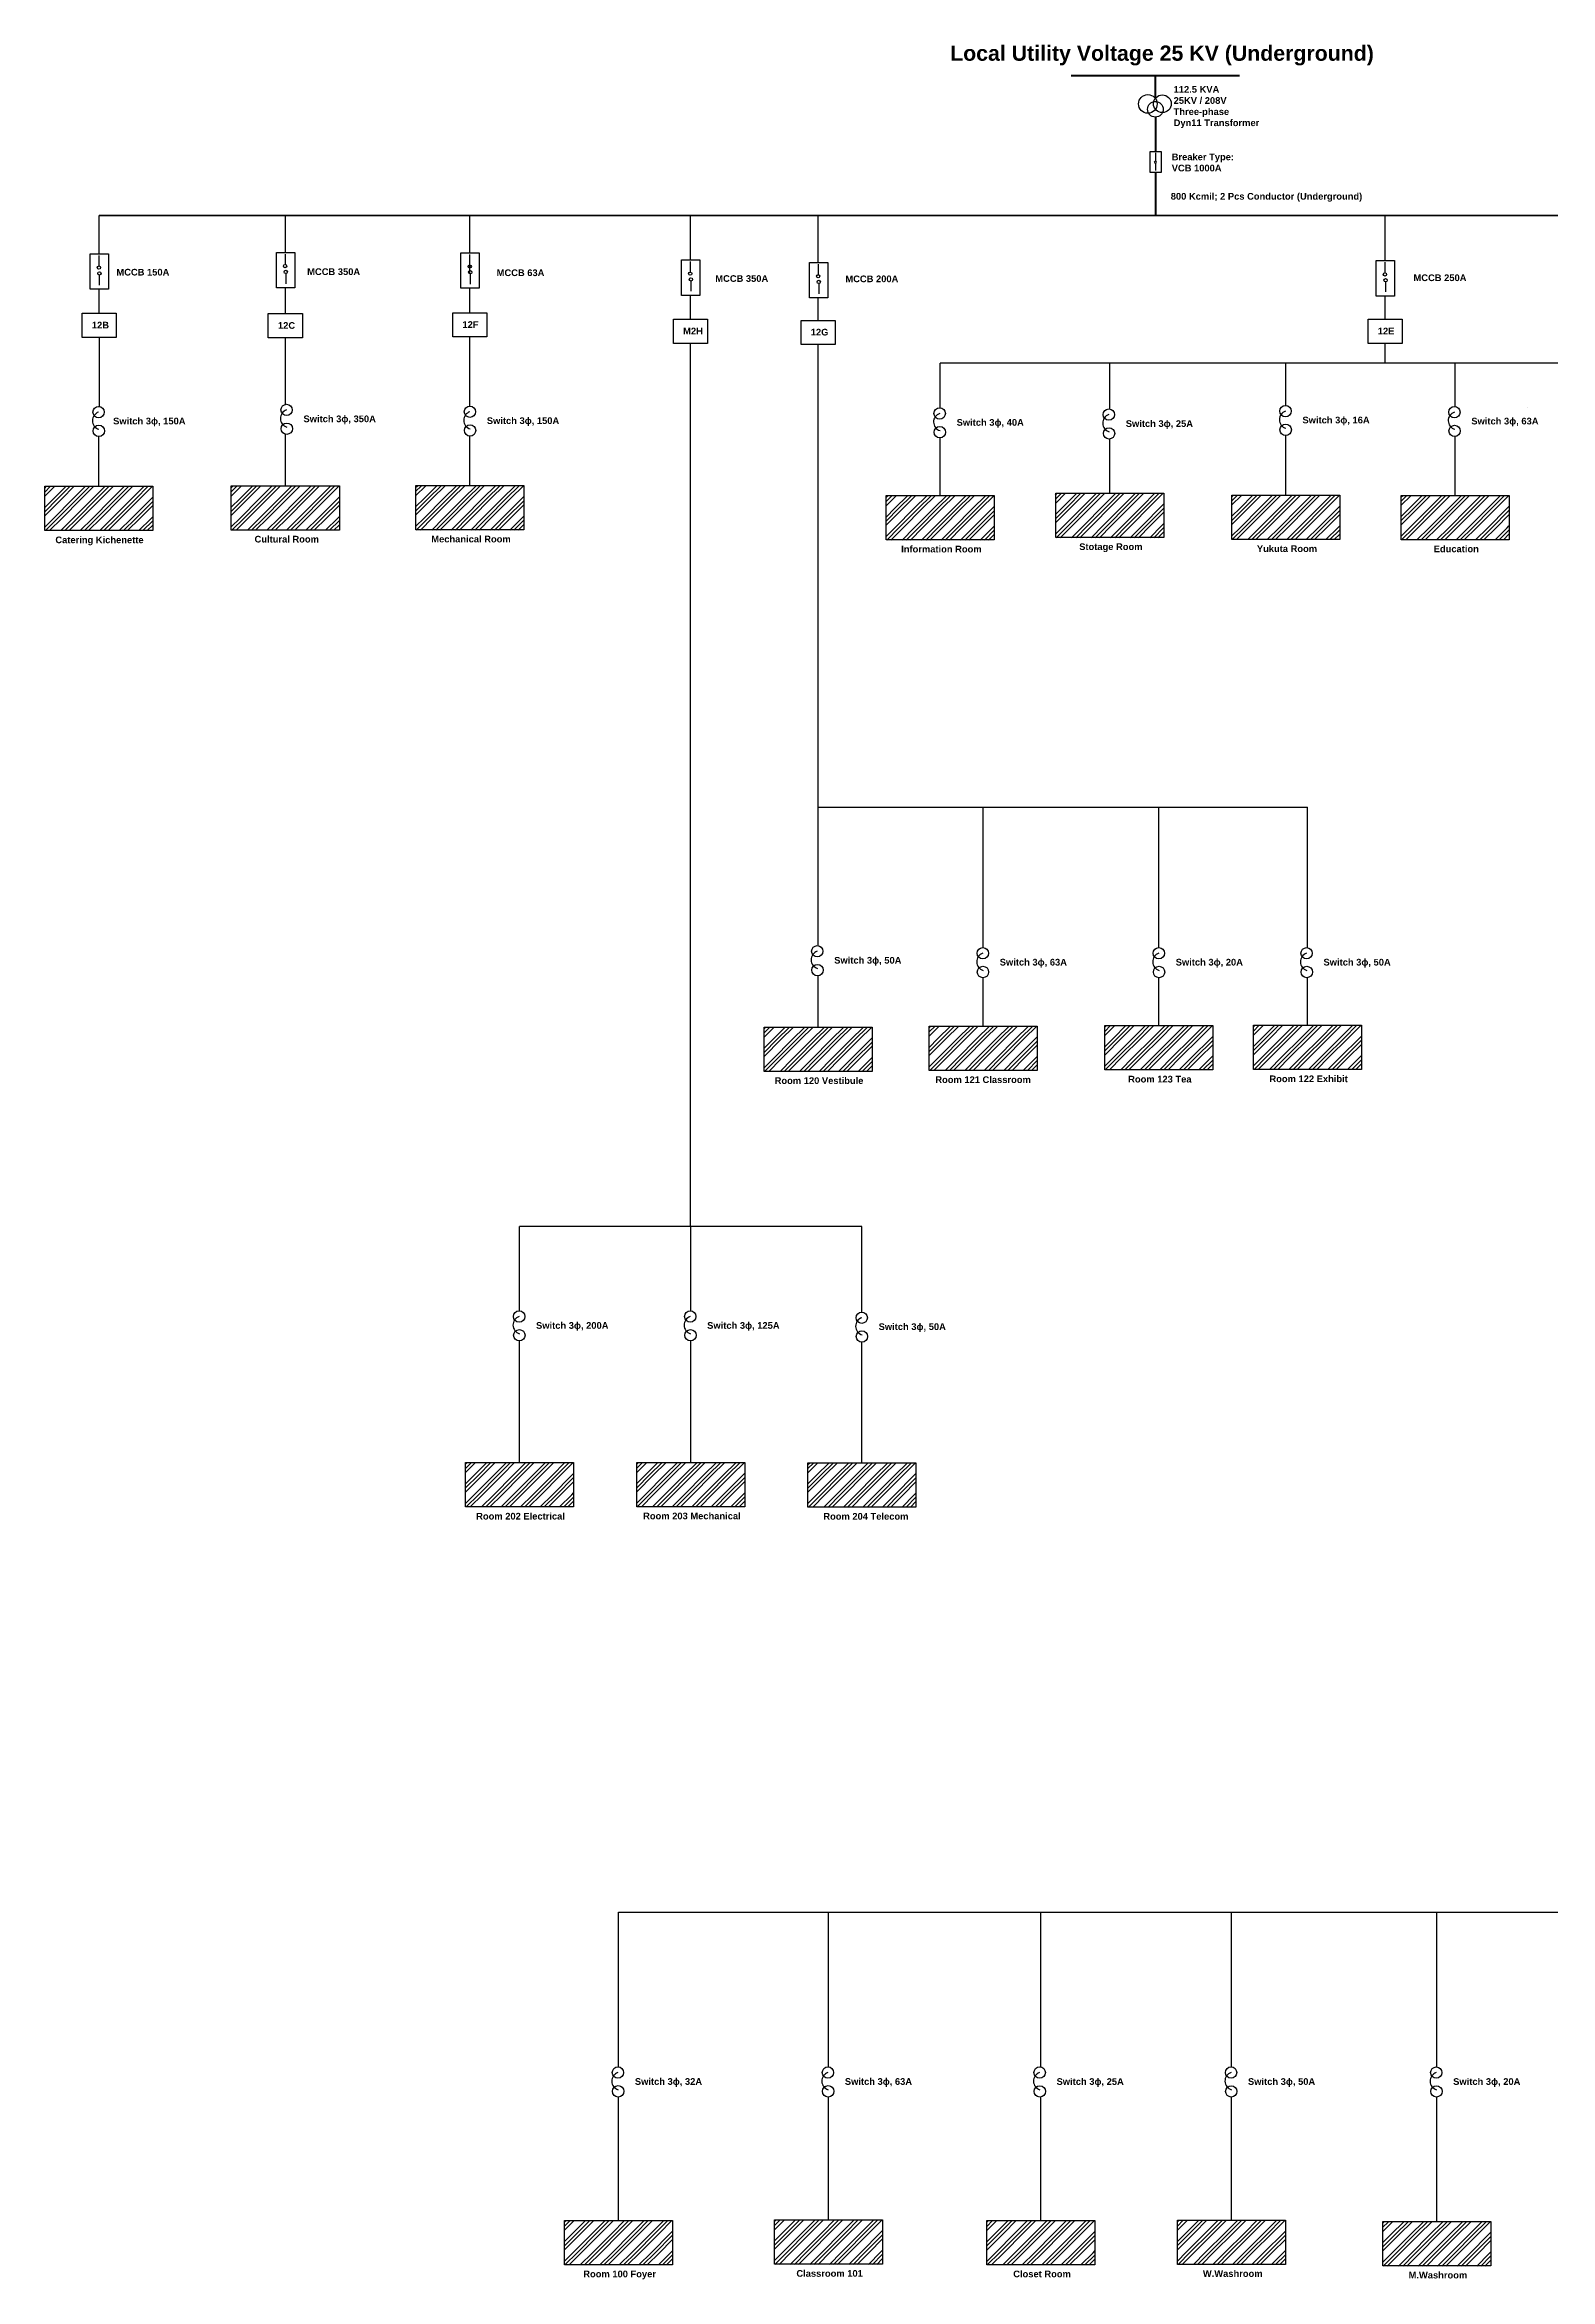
# Model space of a CAD drawing. Header units: inches. Extents: x -5920 to -969, y -5452 to -771.
# Drawn here: x -5920 to -2768, y -5452 to -771 of the extents above; entities that cross this region are included whole.
import ezdxf

# ---------------------------------------------------------------- set-up
doc = ezdxf.new("R2010")
doc.units = ezdxf.units.IN
doc.header["$MEASUREMENT"] = 0
doc.styles.get("Standard").update_dxf_attribs({"font": 'arialbd.ttf'})

msp = doc.modelspace()

# ---------------------------------------------------------------- hatches: boundary and pattern name
at = {"true_color": 0xc7c8ca}
h = msp.add_hatch(dxfattribs=at)
h.set_pattern_fill('GOST_GROUND', color=9, scale=2.891733)
h.set_pattern_definition([(45, (7756.962, 6006.726), (40.895287, 0), [57.83467]), (45, (7765.637, 6006.726), (40.895287, 0), [57.83467]), (45, (7774.312, 6006.726), (40.895287, 0), [57.83467])])
h.paths.add_polyline_path([(-5694.1, -1696), (-5920.3, -1696), (-5920.3, -1788.9), (-5694.1, -1788.9)])
h = msp.add_hatch(dxfattribs=at)
h.set_pattern_fill('GOST_GROUND', color=9, scale=2.891733)
h.set_pattern_definition([(45, (8147.76, 6007.328), (40.895287, 0), [57.83467]), (45, (8156.435, 6007.328), (40.895287, 0), [57.83467]), (45, (8165.11, 6007.328), (40.895287, 0), [57.83467])])
h.paths.add_polyline_path([(-5303.3, -1695.4), (-5529.5, -1695.4), (-5529.5, -1788.3), (-5303.3, -1788.3)])
h = msp.add_hatch(dxfattribs=at)
h.set_pattern_fill('GOST_GROUND', color=9, scale=2.891733)
h.set_pattern_definition([(45, (8533.728, 6007.878), (40.895287, 0), [57.83467]), (45, (8542.403, 6007.878), (40.895287, 0), [57.83467]), (45, (8551.078, 6007.878), (40.895287, 0), [57.83467])])
h.paths.add_polyline_path([(-4917.3, -1694.9), (-5143.5, -1694.9), (-5143.5, -1787.8), (-4917.3, -1787.8)])
h = msp.add_hatch(dxfattribs=at)
h.set_pattern_fill('GOST_GROUND', color=9, scale=2.891733)
h.set_pattern_definition([(45, (9518.717, 5986.904), (40.895287, 0), [57.83467]), (45, (9527.392, 5986.904), (40.895287, 0), [57.83467]), (45, (9536.067, 5986.904), (40.895287, 0), [57.83467])])
h.paths.add_polyline_path([(-3932.3, -1715.9), (-4158.5, -1715.9), (-4158.5, -1808.8), (-3932.3, -1808.8)])
h = msp.add_hatch(dxfattribs=at)
h.set_pattern_fill('GOST_GROUND', color=9, scale=2.891733)
h.set_pattern_definition([(45, (9873.54, 5991.866), (40.895287, 0), [57.83467]), (45, (9882.216, 5991.866), (40.895287, 0), [57.83467]), (45, (9890.89, 5991.866), (40.895287, 0), [57.83467])])
h.paths.add_polyline_path([(-3577.5, -1710.9), (-3803.7, -1710.9), (-3803.7, -1803.8), (-3577.5, -1803.8)])
h = msp.add_hatch(dxfattribs=at)
h.set_pattern_fill('GOST_GROUND', color=9, scale=2.891733)
h.set_pattern_definition([(45, (10242.328, 5987.83), (40.895287, 0), [57.83467]), (45, (10251.003, 5987.83), (40.895287, 0), [57.83467]), (45, (10259.68, 5987.83), (40.895287, 0), [57.83467])])
h.paths.add_polyline_path([(-3208.7, -1714.9), (-3434.9, -1714.9), (-3434.9, -1807.8), (-3208.7, -1807.8)])
h = msp.add_hatch(dxfattribs=at)
h.set_pattern_fill('GOST_GROUND', color=9, scale=2.891733)
h.set_pattern_definition([(45, (10596.797, 5987.253), (40.895287, 0), [57.83467]), (45, (10605.472, 5987.253), (40.895287, 0), [57.83467]), (45, (10614.147, 5987.253), (40.895287, 0), [57.83467])])
h.paths.add_polyline_path([(-2854.2, -1715.5), (-3080.4, -1715.5), (-3080.4, -1808.4), (-2854.2, -1808.4)])
h = msp.add_hatch(dxfattribs=at)
h.set_pattern_fill('GOST_GROUND', color=9, scale=2.891733)
h.set_pattern_definition([(45, (9263.112, 4874.098), (40.895287, 0), [57.83467]), (45, (9271.788, 4874.098), (40.895287, 0), [57.83467]), (45, (9280.463, 4874.098), (40.895287, 0), [57.83467])])
h.paths.add_polyline_path([(-4187.9, -2828.7), (-4414.1, -2828.7), (-4414.1, -2921.6), (-4187.9, -2921.6)])
h = msp.add_hatch(dxfattribs=at)
h.set_pattern_fill('GOST_GROUND', color=9, scale=2.891733)
h.set_pattern_definition([(45, (9608.943, 4876.122), (40.895287, 0), [57.83467]), (45, (9617.618, 4876.122), (40.895287, 0), [57.83467]), (45, (9626.293, 4876.122), (40.895287, 0), [57.83467])])
h.paths.add_polyline_path([(-3842.1, -2826.6), (-4068.3, -2826.6), (-4068.3, -2919.5), (-3842.1, -2919.5)])
h = msp.add_hatch(dxfattribs=at)
h.set_pattern_fill('GOST_GROUND', color=9, scale=2.891733)
h.set_pattern_definition([(45, (9976.376, 4877.24), (40.895287, 0), [57.83467]), (45, (9985.05, 4877.24), (40.895287, 0), [57.83467]), (45, (9993.726, 4877.24), (40.895287, 0), [57.83467])])
h.paths.add_polyline_path([(-3474.6, -2825.5), (-3700.8, -2825.5), (-3700.8, -2918.4), (-3474.6, -2918.4)])
h = msp.add_hatch(dxfattribs=at)
h.set_pattern_fill('GOST_GROUND', color=9, scale=2.891733)
h.set_pattern_definition([(45, (10287.86, 4877.995), (40.895287, 0), [57.83467]), (45, (10296.535, 4877.995), (40.895287, 0), [57.83467]), (45, (10305.21, 4877.995), (40.895287, 0), [57.83467])])
h.paths.add_polyline_path([(-3163.2, -2824.8), (-3389.4, -2824.8), (-3389.4, -2917.7), (-3163.2, -2917.7)])
h = msp.add_hatch(dxfattribs=at)
h.set_pattern_fill('GOST_GROUND', color=9, scale=2.891733)
h.set_pattern_definition([(45, (8638.117, 3961.88), (40.895287, 0), [57.83467]), (45, (8646.793, 3961.88), (40.895287, 0), [57.83467]), (45, (8655.468, 3961.88), (40.895287, 0), [57.83467])])
h.paths.add_polyline_path([(-4812.9, -3740.9), (-5039.1, -3740.9), (-5039.1, -3833.8), (-4812.9, -3833.8)])
h = msp.add_hatch(dxfattribs=at)
h.set_pattern_fill('GOST_GROUND', color=9, scale=2.891733)
h.set_pattern_definition([(45, (8996.468, 3962.31), (40.895287, 0), [57.83467]), (45, (9005.143, 3962.31), (40.895287, 0), [57.83467]), (45, (9013.818, 3962.31), (40.895287, 0), [57.83467])])
h.paths.add_polyline_path([(-4454.5, -3740.5), (-4680.7, -3740.5), (-4680.7, -3833.4), (-4454.5, -3833.4)])
h = msp.add_hatch(dxfattribs=at)
h.set_pattern_fill('GOST_GROUND', color=9, scale=2.891733)
h.set_pattern_definition([(45, (9355.068, 3961.575), (40.895287, 0), [57.83467]), (45, (9363.743, 3961.575), (40.895287, 0), [57.83467]), (45, (9372.418, 3961.575), (40.895287, 0), [57.83467])])
h.paths.add_polyline_path([(-4095.9, -3741.2), (-4322.1, -3741.2), (-4322.1, -3834.1), (-4095.9, -3834.1)])
h = msp.add_hatch(dxfattribs=at)
h.set_pattern_fill('GOST_GROUND', color=9, scale=2.891733)
h.set_pattern_definition([(45, (8844.858, 2374.202), (40.895287, 0), [57.83467]), (45, (8853.533, 2374.202), (40.895287, 0), [57.83467]), (45, (8862.21, 2374.202), (40.895287, 0), [57.83467])])
h.paths.add_polyline_path([(-4606.2, -5328.6), (-4832.4, -5328.6), (-4832.4, -5421.5), (-4606.2, -5421.5)])
h = msp.add_hatch(dxfattribs=at)
h.set_pattern_fill('GOST_GROUND', color=9, scale=2.891733)
h.set_pattern_definition([(45, (9284.59, 2375.345), (40.895287, 0), [57.83467]), (45, (9293.266, 2375.345), (40.895287, 0), [57.83467]), (45, (9301.94, 2375.345), (40.895287, 0), [57.83467])])
h.paths.add_polyline_path([(-4166.4, -5327.4), (-4392.6, -5327.4), (-4392.6, -5420.3), (-4166.4, -5420.3)])
h = msp.add_hatch(dxfattribs=at)
h.set_pattern_fill('GOST_GROUND', color=9, scale=2.891733)
h.set_pattern_definition([(45, (9729.377, 2374.228), (40.895287, 0), [57.83467]), (45, (9738.053, 2374.228), (40.895287, 0), [57.83467]), (45, (9746.728, 2374.228), (40.895287, 0), [57.83467])])
h.paths.add_polyline_path([(-3721.6, -5328.5), (-3947.8, -5328.5), (-3947.8, -5421.4), (-3721.6, -5421.4)])
h = msp.add_hatch(dxfattribs=at)
h.set_pattern_fill('GOST_GROUND', color=9, scale=2.891733)
h.set_pattern_definition([(45, (10128.675, 2374.96), (40.895287, 0), [57.83467]), (45, (10137.35, 2374.96), (40.895287, 0), [57.83467]), (45, (10146.025, 2374.96), (40.895287, 0), [57.83467])])
h.paths.add_polyline_path([(-3322.3, -5327.8), (-3548.5, -5327.8), (-3548.5, -5420.7), (-3322.3, -5420.7)])
h = msp.add_hatch(dxfattribs=at)
h.set_pattern_fill('GOST_GROUND', color=9, scale=2.891733)
h.set_pattern_definition([(45, (10558.298, 2371.81), (40.895287, 0), [57.83467]), (45, (10566.974, 2371.81), (40.895287, 0), [57.83467]), (45, (10575.65, 2371.81), (40.895287, 0), [57.83467])])
h.paths.add_polyline_path([(-2892.7, -5331), (-3118.9, -5331), (-3118.9, -5423.9), (-2892.7, -5423.9)])

# ---------------------------------------------------------------- linework, layer by layer
at = {"lineweight": 50}
msp.add_line((-3771.3, -835.7), (-3418.2, -835.7), dxfattribs=at)
at = {"lineweight": 40}
for p, q in [((-3594.7, -884), (-3594.7, -835.7)), ((-3594.6, -906.5), (-3594.6, -906.5)), ((-3594.6, -923), (-3594.6, -994.7)), ((-3594.6, -1039.2), (-3594.6, -1128.7))]:
    msp.add_line(p, q, dxfattribs=at)
for p, q in [((-3594.7, -997.7), (-3594.6, -1015.5)), ((-3594.6, -1019.3), (-3594.6, -1035)), ((-5807.1, -1212.9), (-5807.1, -1234.3)), ((-5417, -1209.8), (-5417, -1231.2)), ((-5030.5, -1210.5), (-5030.5, -1231.9)), ((-5805.9, -1253.6), (-5805.9, -1275)), ((-5415.7, -1250.5), (-5415.7, -1271.9)), ((-5030.1, -1251.2), (-5030.1, -1232.3)), ((-5029.3, -1251.2), (-5029.3, -1272.6)), ((-4568.7, -1225.6), (-4568.7, -1247)), ((-4300.9, -1230.8), (-4300.9, -1252.2)), ((-3114.2, -1227), (-3114.2, -1248.4)), ((-4567.4, -1266.3), (-4567.4, -1287.7)), ((-4299.6, -1271.5), (-4299.6, -1292.9)), ((-3112.9, -1267.7), (-3112.9, -1289.1)), ((-2815.3, -1530.2), (-2815.3, -1530.2))]:
    msp.add_line(p, q)
at = {"lineweight": 35}
msp.add_line((-5806.1, -1128.7), (-1135.4, -1128.7), dxfattribs=at)
at = {"lineweight": 30}
for p, q in [((-5806.1, -1209.4), (-5806.1, -1128.7)), ((-5416.4, -1206.3), (-5416.4, -1128.7)), ((-5030.1, -1207), (-5030.1, -1128.7)), ((-4568, -1222), (-4568, -1128.7)), ((-4301, -1227.3), (-4301, -1128.7)), ((-3113.5, -1223.5), (-3113.5, -1128.7)), ((-5806, -1333.9), (-5806.1, -1283.6)), ((-5416.4, -1334.6), (-5416.4, -1280.5)), ((-5030.1, -1332.7), (-5030.1, -1281.2)), ((-4568, -1346.3), (-4568, -1296.3)), ((-4301, -1348.6), (-4301, -1301.5)), ((-3113.5, -1346.3), (-3113.5, -1297.8)), ((-5806, -1384.5), (-5806, -1529)), ((-5416.4, -1524.6), (-5416.4, -1385.3)), ((-5030.1, -1528.1), (-5030.1, -1383.3)), ((-4568, -3246.2), (-4568, -1396.9)), ((-4301, -2658.4), (-4301, -1399.2)), ((-3113.5, -1438.2), (-3113.5, -1396.9)), ((-2295.5, -1438.2), (-4045.1, -1438.2)), ((-4045.1, -1531.8), (-4045.1, -1438.2)), ((-3690.3, -1534.4), (-3690.3, -1438.2)), ((-3321.5, -1526.9), (-3321.5, -1438.2)), ((-2967, -1529.1), (-2967, -1438.2)), ((-5416.4, -1695.4), (-5416.4, -1587)), ((-5030.1, -1694.7), (-5030.1, -1591.1)), ((-3321.5, -1714.8), (-3321.5, -1589.9)), ((-5807.2, -1696), (-5807.2, -1591.9)), ((-4045.1, -1715.7), (-4045.1, -1594.8)), ((-3690.3, -1710.7), (-3690.3, -1597.2)), ((-2967, -1715.4), (-2967, -1592)), ((-4301, -2368.3), (-3276.3, -2368.3)), ((-3955.2, -2662.3), (-3955.2, -2368.3)), ((-3587.7, -2662.3), (-3587.7, -2368.3)), ((-3276.3, -2662.5), (-3276.3, -2368.3)), ((-4301, -2828.7), (-4301, -2721.3)), ((-3955.2, -2826.6), (-3955.2, -2725.4)), ((-3587.7, -2825.5), (-3587.7, -2725.3)), ((-3276.3, -2824.8), (-3276.3, -2725.3)), ((-4209, -3246.5), (-4926, -3246.5)), ((-4926, -3423.2), (-4926, -3246.5)), ((-4567.6, -3423.2), (-4567.6, -3246.5)), ((-4209, -3425.7), (-4209, -3246.5)), ((-4926, -3740.9), (-4926, -3486.2)), ((-4567.6, -3740.5), (-4567.6, -3486.2)), ((-4209, -3741.2), (-4209, -3488.7)), ((-4719, -4682.8), (-1135.4, -4682.8)), ((-4719, -5006.8), (-4719, -4682.8)), ((-4279.2, -5006.7), (-4279.2, -4682.8)), ((-3834.5, -5007), (-3834.5, -4682.8)), ((-3435.2, -5006.8), (-3435.2, -4682.8)), ((-3005.5, -5006.8), (-3005.5, -4682.8)), ((-4719, -5328.4), (-4719, -5069.8)), ((-4279.2, -5327.3), (-4279.2, -5069.7)), ((-3834.5, -5328.4), (-3834.5, -5069.6)), ((-3435.2, -5327.6), (-3435.2, -5069.8)), ((-3005.5, -5330.8), (-3005.5, -5069.8))]:
    msp.add_line(p, q, dxfattribs=at)
for points in [[(-3605.4, -994.7), (-3582.4, -994.7), (-3582.4, -1039.2), (-3605.4, -1039.2)], [(-5825.3, -1209.4), (-5786.9, -1209.4), (-5786.9, -1283.6), (-5825.3, -1283.6)], [(-5435.2, -1206.3), (-5396.7, -1206.3), (-5396.7, -1280.5), (-5435.2, -1280.5)], [(-5048.7, -1207), (-5010.3, -1207), (-5010.3, -1281.2), (-5048.7, -1281.2)], [(-4586.9, -1222), (-4548.5, -1222), (-4548.5, -1296.3), (-4586.9, -1296.3)], [(-4319.1, -1227.3), (-4280.7, -1227.3), (-4280.7, -1301.5), (-4319.1, -1301.5)], [(-3132.4, -1223.5), (-3093.9, -1223.5), (-3093.9, -1297.8), (-3132.4, -1297.8)], [(-5841.6, -1333.9), (-5770.4, -1333.9), (-5770.4, -1384.5), (-5841.6, -1384.5)], [(-5452, -1334.6), (-5380.7, -1334.6), (-5380.7, -1385.3), (-5452, -1385.3)], [(-5065.7, -1332.7), (-4994.5, -1332.7), (-4994.5, -1383.3), (-5065.7, -1383.3)], [(-4603.6, -1346.3), (-4532.3, -1346.3), (-4532.3, -1396.9), (-4603.6, -1396.9)], [(-4336.5, -1348.6), (-4265.2, -1348.6), (-4265.2, -1399.2), (-4336.5, -1399.2)], [(-3149.1, -1346.3), (-3077.9, -1346.3), (-3077.9, -1396.9), (-3149.1, -1396.9)], [(-5920.3, -1696), (-5694.1, -1696), (-5694.1, -1788.9), (-5920.3, -1788.9)], [(-5529.5, -1695.4), (-5303.3, -1695.4), (-5303.3, -1788.3), (-5529.5, -1788.3)], [(-5143.2, -1694.7), (-4917, -1694.7), (-4917, -1787.6), (-5143.2, -1787.6)], [(-4158.2, -1715.7), (-3932, -1715.7), (-3932, -1808.6), (-4158.2, -1808.6)], [(-3803.4, -1710.7), (-3577.2, -1710.7), (-3577.2, -1803.6), (-3803.4, -1803.6)], [(-3434.6, -1714.8), (-3208.4, -1714.8), (-3208.4, -1807.7), (-3434.6, -1807.7)], [(-3080.1, -1715.4), (-2853.9, -1715.4), (-2853.9, -1808.3), (-3080.1, -1808.3)], [(-4414.1, -2828.7), (-4187.9, -2828.7), (-4187.9, -2921.6), (-4414.1, -2921.6)], [(-4414.1, -2828.7), (-4187.9, -2828.7), (-4187.9, -2921.6), (-4414.1, -2921.6)], [(-4068.3, -2826.6), (-3842.1, -2826.6), (-3842.1, -2919.5), (-4068.3, -2919.5)], [(-4068.3, -2826.6), (-3842.1, -2826.6), (-3842.1, -2919.5), (-4068.3, -2919.5)], [(-3700.8, -2825.5), (-3474.6, -2825.5), (-3474.6, -2918.4), (-3700.8, -2918.4)], [(-3700.8, -2825.5), (-3474.6, -2825.5), (-3474.6, -2918.4), (-3700.8, -2918.4)], [(-3389.4, -2824.8), (-3163.2, -2824.8), (-3163.2, -2917.7), (-3389.4, -2917.7)], [(-3389.4, -2824.8), (-3163.2, -2824.8), (-3163.2, -2917.7), (-3389.4, -2917.7)], [(-5039.1, -3740.9), (-4812.9, -3740.9), (-4812.9, -3833.8), (-5039.1, -3833.8)], [(-5039.1, -3740.9), (-4812.9, -3740.9), (-4812.9, -3833.8), (-5039.1, -3833.8)], [(-4680.7, -3740.5), (-4454.5, -3740.5), (-4454.5, -3833.4), (-4680.7, -3833.4)], [(-4680.7, -3740.5), (-4454.5, -3740.5), (-4454.5, -3833.4), (-4680.7, -3833.4)], [(-4322.1, -3741.2), (-4095.9, -3741.2), (-4095.9, -3834.1), (-4322.1, -3834.1)], [(-4322.1, -3741.2), (-4095.9, -3741.2), (-4095.9, -3834.1), (-4322.1, -3834.1)], [(-4832.1, -5328.4), (-4605.9, -5328.4), (-4605.9, -5421.3), (-4832.1, -5421.3)], [(-4392.3, -5327.3), (-4166.1, -5327.3), (-4166.1, -5420.2), (-4392.3, -5420.2)], [(-3947.6, -5328.4), (-3721.4, -5328.4), (-3721.4, -5421.3), (-3947.6, -5421.3)], [(-3548.3, -5327.6), (-3322.1, -5327.6), (-3322.1, -5420.5), (-3548.3, -5420.5)], [(-3118.6, -5330.8), (-2892.4, -5330.8), (-2892.4, -5423.7), (-3118.6, -5423.7)]]:
    msp.add_lwpolyline(points, close=True)
for centre, radius in [((-3610.4, -895.3), 19.4), ((-3580, -895), 18.6), ((-3594.6, -906.5), 16.5), ((-5806.9, -1238.2), 3.44), ((-5805.6, -1250.3), 3.44), ((-5416.8, -1235), 3.44), ((-5415.5, -1247.2), 3.44), ((-5030.3, -1235.8), 3.44), ((-5029.1, -1247.9), 3.44), ((-4568.5, -1250.8), 3.44), ((-4567.2, -1263), 3.44), ((-4300.7, -1256.1), 3.44), ((-3114, -1252.3), 3.44), ((-3112.7, -1264.5), 3.44), ((-4299.4, -1268.2), 3.44), ((-5807.3, -1540.8), 11.9), ((-5413.8, -1536.2), 11.9), ((-5029.9, -1539.9), 11.9), ((-4046.3, -1543.6), 11.9), ((-3692, -1546.1), 11.9), ((-3322.2, -1538.7), 11.9), ((-2968.5, -1540.9), 11.9), ((-5806.9, -1580.1), 11.9), ((-5413.4, -1575.5), 11.9), ((-5029.6, -1579.2), 11.9), ((-4045.9, -1582.9), 11.9), ((-3691.6, -1585.4), 11.9), ((-3321.8, -1578), 11.9), ((-2968.1, -1580.2), 11.9), ((-4302.5, -2670.1), 11.9), ((-3955.9, -2674.2), 11.9), ((-3587.4, -2674.2), 11.9), ((-3278, -2674.2), 11.9), ((-4302.1, -2709.5), 11.9), ((-3955.6, -2713.5), 11.9), ((-3587, -2713.5), 11.9), ((-3277.6, -2713.5), 11.9), ((-4926.8, -3435), 11.9), ((-4926.4, -3474.3), 11.9), ((-4568.5, -3435), 11.9), ((-4568.1, -3474.3), 11.9), ((-4209.5, -3437.6), 11.9), ((-4209.1, -3476.9), 11.9), ((-4719.9, -5018.6), 11.9), ((-4280.2, -5018.6), 11.9), ((-3836.9, -5018.6), 11.9), ((-3436.1, -5018.6), 11.9), ((-3006.5, -5018.7), 11.9), ((-4719.5, -5057.9), 11.9), ((-4279.8, -5057.9), 11.9), ((-3836.5, -5058), 11.9), ((-3435.7, -5058), 11.9), ((-3006.1, -5058), 11.9)]:
    msp.add_circle(centre, radius)
for centre, radius, start, end in [((-3594.6, -1017.9), 2.44, 21.048, 157.3628), ((-3594.5, -1016.4), 2.94, 213.8852, 324.6283), ((-5801.3, -1558.6), 18.9, 108.6696, 253.4394), ((-5407.8, -1554), 18.9, 108.6696, 253.4394), ((-5023.9, -1557.8), 18.9, 108.6696, 253.4394), ((-4040.2, -1561.5), 18.9, 108.6696, 253.4394), ((-3316.1, -1556.6), 18.9, 108.6696, 253.4394), ((-2962.5, -1558.7), 18.9, 108.6696, 253.4394), ((-3686, -1564), 18.9, 108.6696, 253.4394), ((-4296.5, -2688), 18.9, 108.6696, 253.4394), ((-3949.9, -2692.1), 18.9, 108.6696, 253.4394), ((-3581.4, -2692.1), 18.9, 108.6696, 253.4394), ((-3272, -2692.1), 18.9, 108.6696, 253.4394), ((-4920.8, -3452.9), 18.9, 108.6696, 253.4394), ((-4562.5, -3452.9), 18.9, 108.6696, 253.4394), ((-4203.4, -3455.4), 18.9, 108.6696, 253.4394), ((-4713.9, -5036.5), 18.9, 108.6696, 253.4394), ((-4274.1, -5036.4), 18.9, 108.6696, 253.4394), ((-3830.9, -5036.5), 18.9, 108.6696, 253.4394), ((-3430.1, -5036.5), 18.9, 108.6696, 253.4394), ((-3000.4, -5036.5), 18.9, 108.6696, 253.4394)]:
    msp.add_arc(centre, radius, start, end)

# ---------------------------------------------------------------- texts
msp.add_text('Local Utility Voltage 25 KV (Underground)', height=31.929).set_placement((-4024.3, -804.9))
at = {"char_height": 14, "attachment_point": 1}
for s, insert, width in [('112.5 KVA\\P25KV / 208V\\PThree-phase\\PDyn11 Transformer', (-3556.4, -857.8), 186.77), ('Breaker Type: \\PVCB 1000A', (-3560.4, -999.3), 133.736), ('\\pxt20;800 Kcmil; 2 Pcs Conductor (Underground)', (-3562.4, -1081.8), 406.741)]:
    msp.add_mtext(s, dxfattribs=dict(at, insert=insert, width=width))
for s, width, heights, insert in [('MCCB 150A', 114.192, [16.5], (-5770.1, -1240.7)), ('MCCB 350A', 114.192, [16.5], (-5370.6, -1239.7)), ('MCCB 63A', 114.192, [16.5], (-4973.9, -1241.9)), ('MCCB 350A', 114.192, [16.5], (-4516.1, -1254)), ('MCCB 200A', 114.192, [16.5], (-4243.7, -1254.7)), ('MCCB 250A', 114.192, [16.5], (-3054.1, -1252.4)), ('12B', 40.822, [14.6], (-5821.5, -1351.6)), ('12C', 40.822, [14.6], (-5431.8, -1352.3)), ('12F', 40.822, [14.6], (-5045.6, -1350.4)), ('M2H', 40.822, [14.6], (-4583.4, -1364)), ('12G', 40.822, [14.6], (-4316.3, -1366.3)), ('12E', 40.822, [14.6], (-3128.9, -1364)), ('Switch 3ϕ, 150A', 160.534, [16.8], (-5777, -1552.5)), ('Switch 3ϕ, 350A', 160.534, [16.8], (-5378.4, -1547.9)), ('Switch 3ϕ, 150A', 160.534, [16.8], (-4994.5, -1551.7)), ('Switch 3ϕ, 40A', 160.534, [16.8], (-4010.8, -1555.4)), ('Switch 3ϕ, 25A', 160.534, [16.8], (-3656.6, -1557.8)), ('Switch 3ϕ, 16A', 160.534, [16.8], (-3286.7, -1550.4)), ('Switch 3ϕ, 63A', 160.534, [16.8], (-2933.1, -1552.6)), ('Catering Kichenette', 186.514, [19.3], (-5897.9, -1801.4)), ('Cultural Room', 137.964, [17.1], (-5480.8, -1799.9)), ('\\pxqc;Mechanical Room', 186.514, [19.3], (-5120.9, -1799.7)), ('\\pxqc;Information Room', 186.514, [19.3], (-4135.9, -1820.7)), ('\\pxqc;Stotage Room', 186.514, [19.3], (-3781.1, -1815.7)), ('\\pxqc;Yukuta Room', 186.514, [19.3], (-3412.3, -1819.8)), ('\\pxqc;Education', 186.514, [19.3], (-3057.8, -1820.3)), ('Switch 3ϕ, 50A', 160.534, [16.8], (-4267.1, -2681.9)), ('Switch 3ϕ, 63A', 160.534, [16.8], (-3920.5, -2685.9)), ('Switch 3ϕ, 20A', 160.534, [16.8], (-3552, -2685.9)), ('Switch 3ϕ, 50A', 160.534, [16.8], (-3242.6, -2685.9)), ('Room 120 Vestibule', 186.514, [19.3], (-4391.8, -2934)), ('Room 121 Classroom', 198.813, [24], (-4055.4, -2932)), ('\\pxqc;Room 123 Tea', 186.514, [19.3], (-3678.5, -2930.9)), ('\\pxqc;Room 122 Exhibit', 186.514, [19.3], (-3367, -2930.2)), ('Switch 3ϕ, 200A', 160.534, [16.8], (-4891.4, -3446.8)), ('Switch 3ϕ, 125A', 160.534, [16.8], (-4533.1, -3446.8)), ('Switch 3ϕ, 50A', 160.534, [16.8], (-4174.1, -3449.3)), ('Room 202 Electrical', 186.514, [19.3], (-5016.8, -3846.3)), ('Room 203 Mechanical', 206.202, [15.7], (-4667.2, -3845.8)), ('Room 204 Telecom', 176.608, [19.3], (-4289.9, -3846.6)), ('Switch 3ϕ, 32A', 160.534, [16.8], (-4684.5, -5030.3)), ('Switch 3ϕ, 63A', 160.534, [16.8], (-4244.8, -5030.3)), ('Switch 3ϕ, 25A', 160.534, [16.8], (-3801.5, -5030.4)), ('Switch 3ϕ, 50A', 160.534, [16.8], (-3400.7, -5030.4)), ('Switch 3ϕ, 20A', 160.534, [16.8], (-2971.1, -5030.4)), ('\\pxqc;Room 100 Foyer', 186.514, [19.3], (-4809.7, -5433.4)), ('\\pxqc;Classroom 101', 186.514, [19.3], (-4370, -5432.3)), ('\\pxqc;Closet Room', 186.514, [19.3], (-3925.2, -5433.4)), ('\\pxqc;W.Washroom', 186.514, [19.3], (-3525.9, -5432.6)), ('\\pxqc;M.Washroom', 186.514, [19.3], (-3096.3, -5435.8))]:
    msp.add_mtext_dynamic_manual_height_columns(s, width=width, gutter_width=45.3, heights=heights, dxfattribs=dict(at, insert=insert))

doc.saveas('drawing.dxf')
